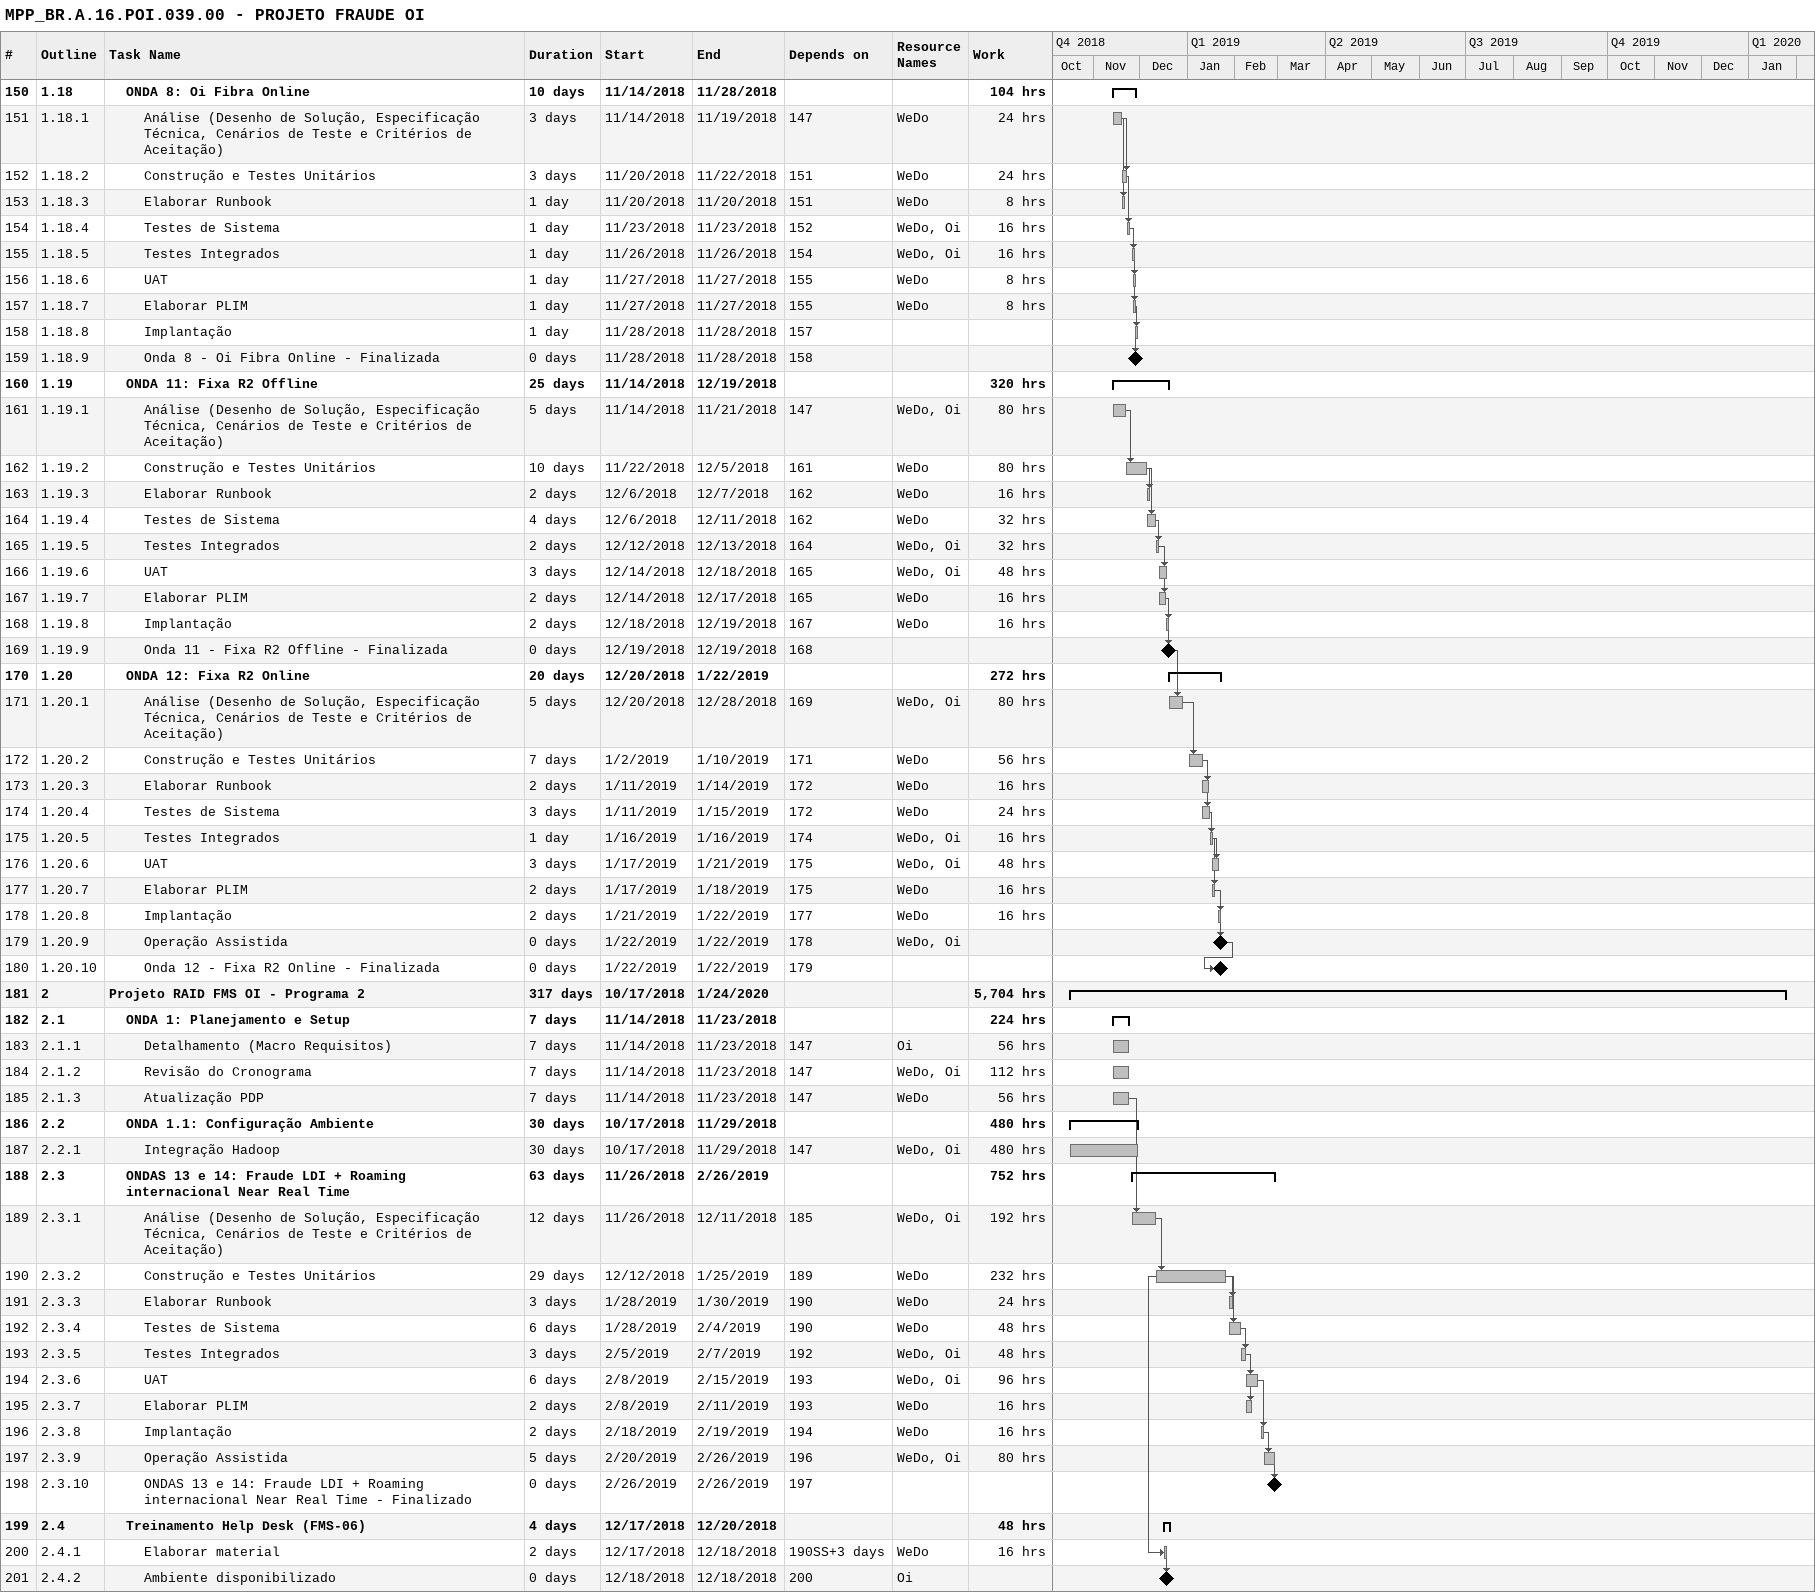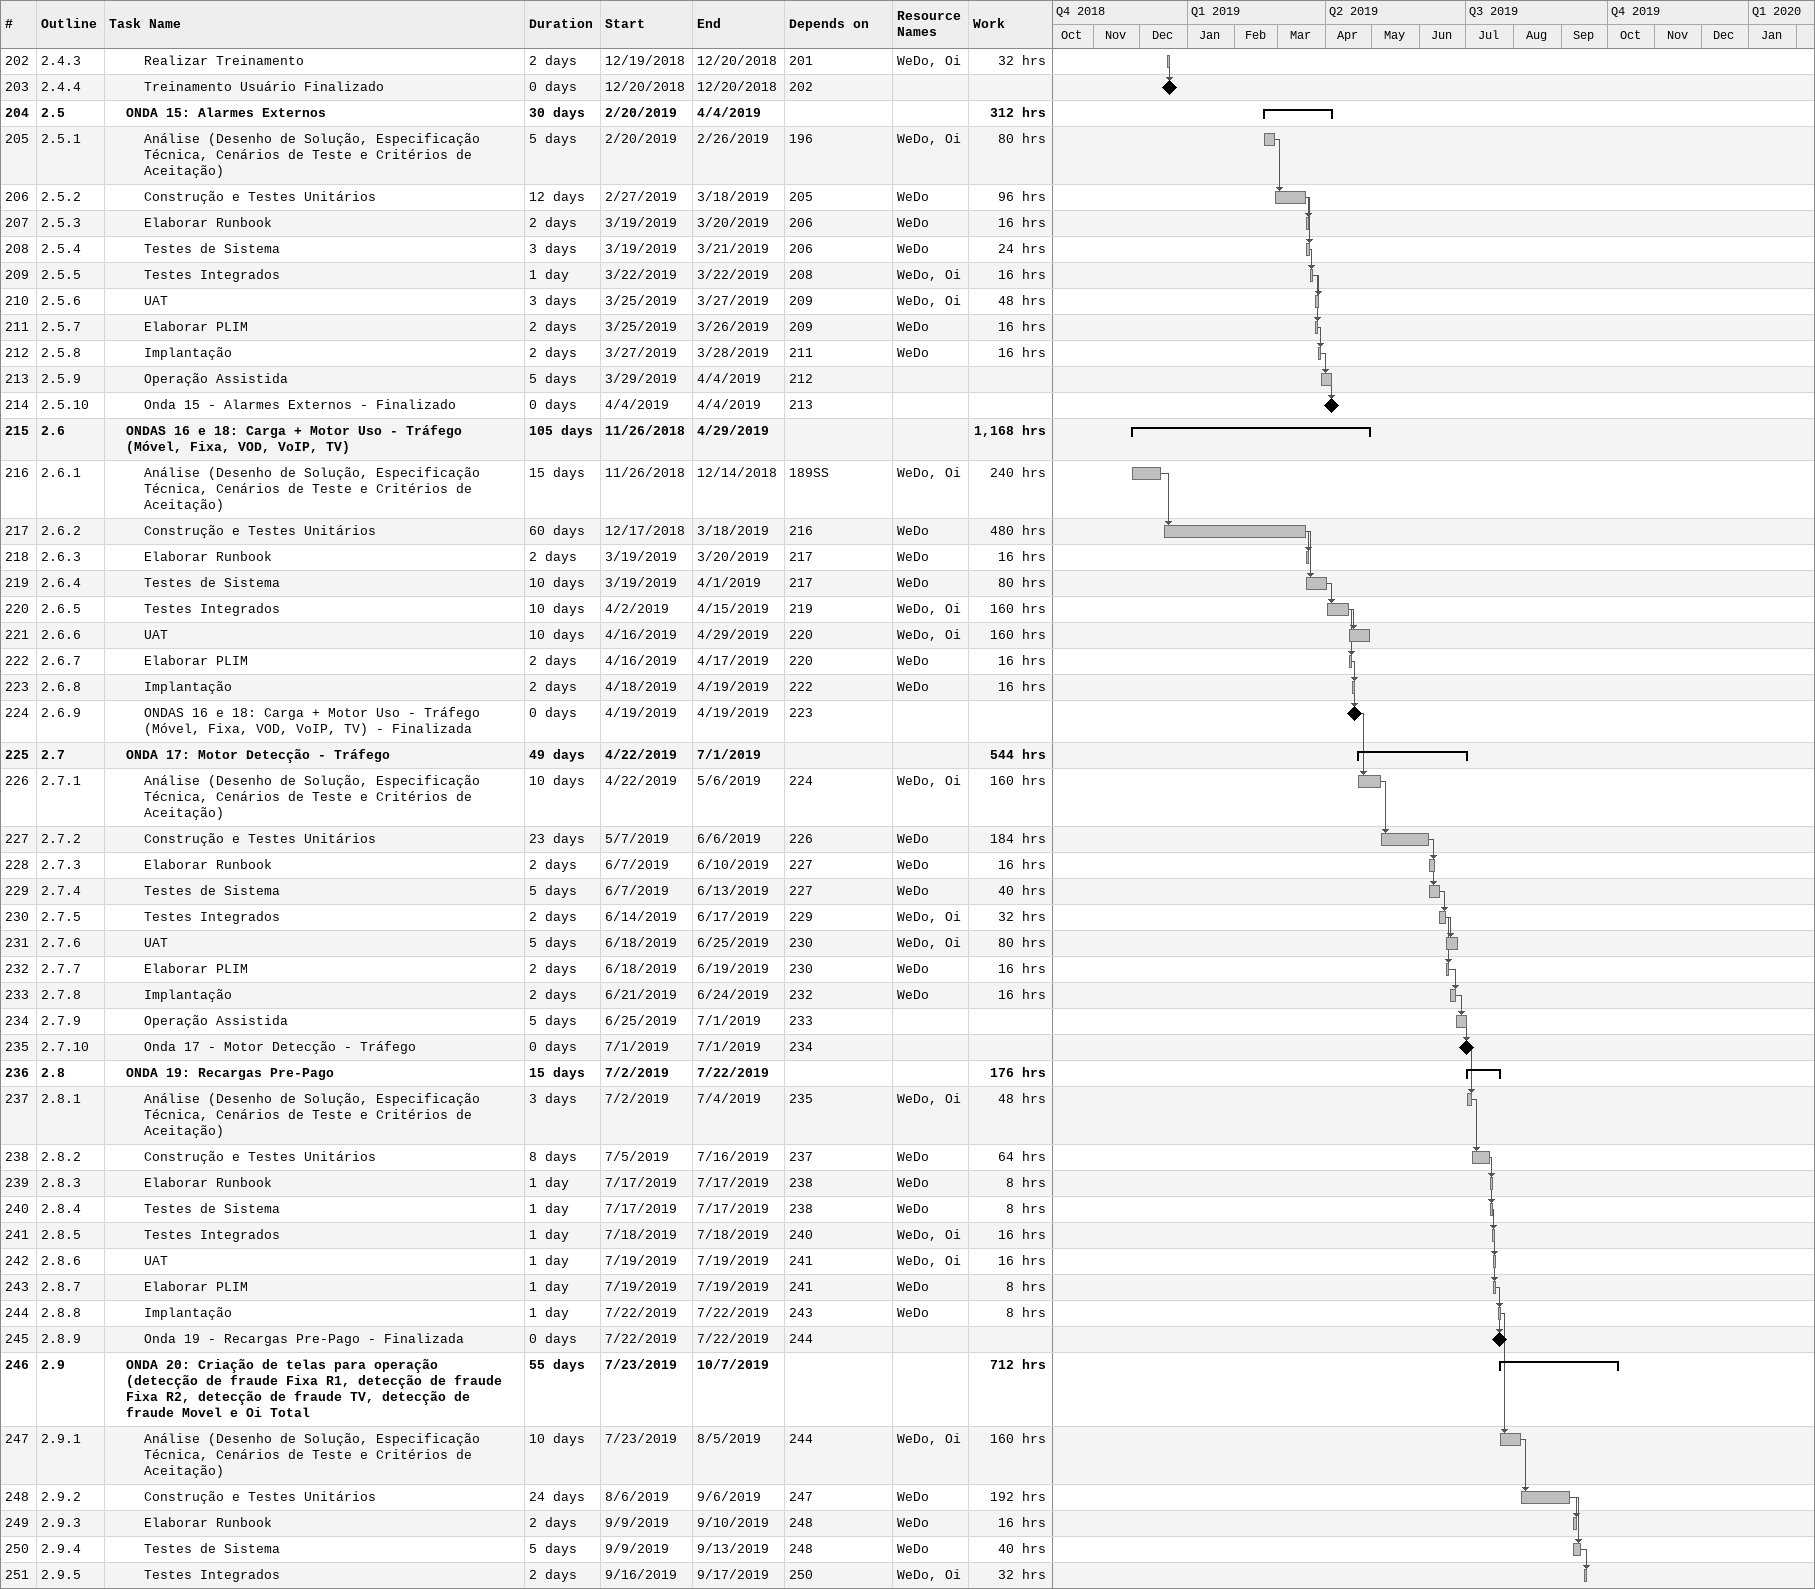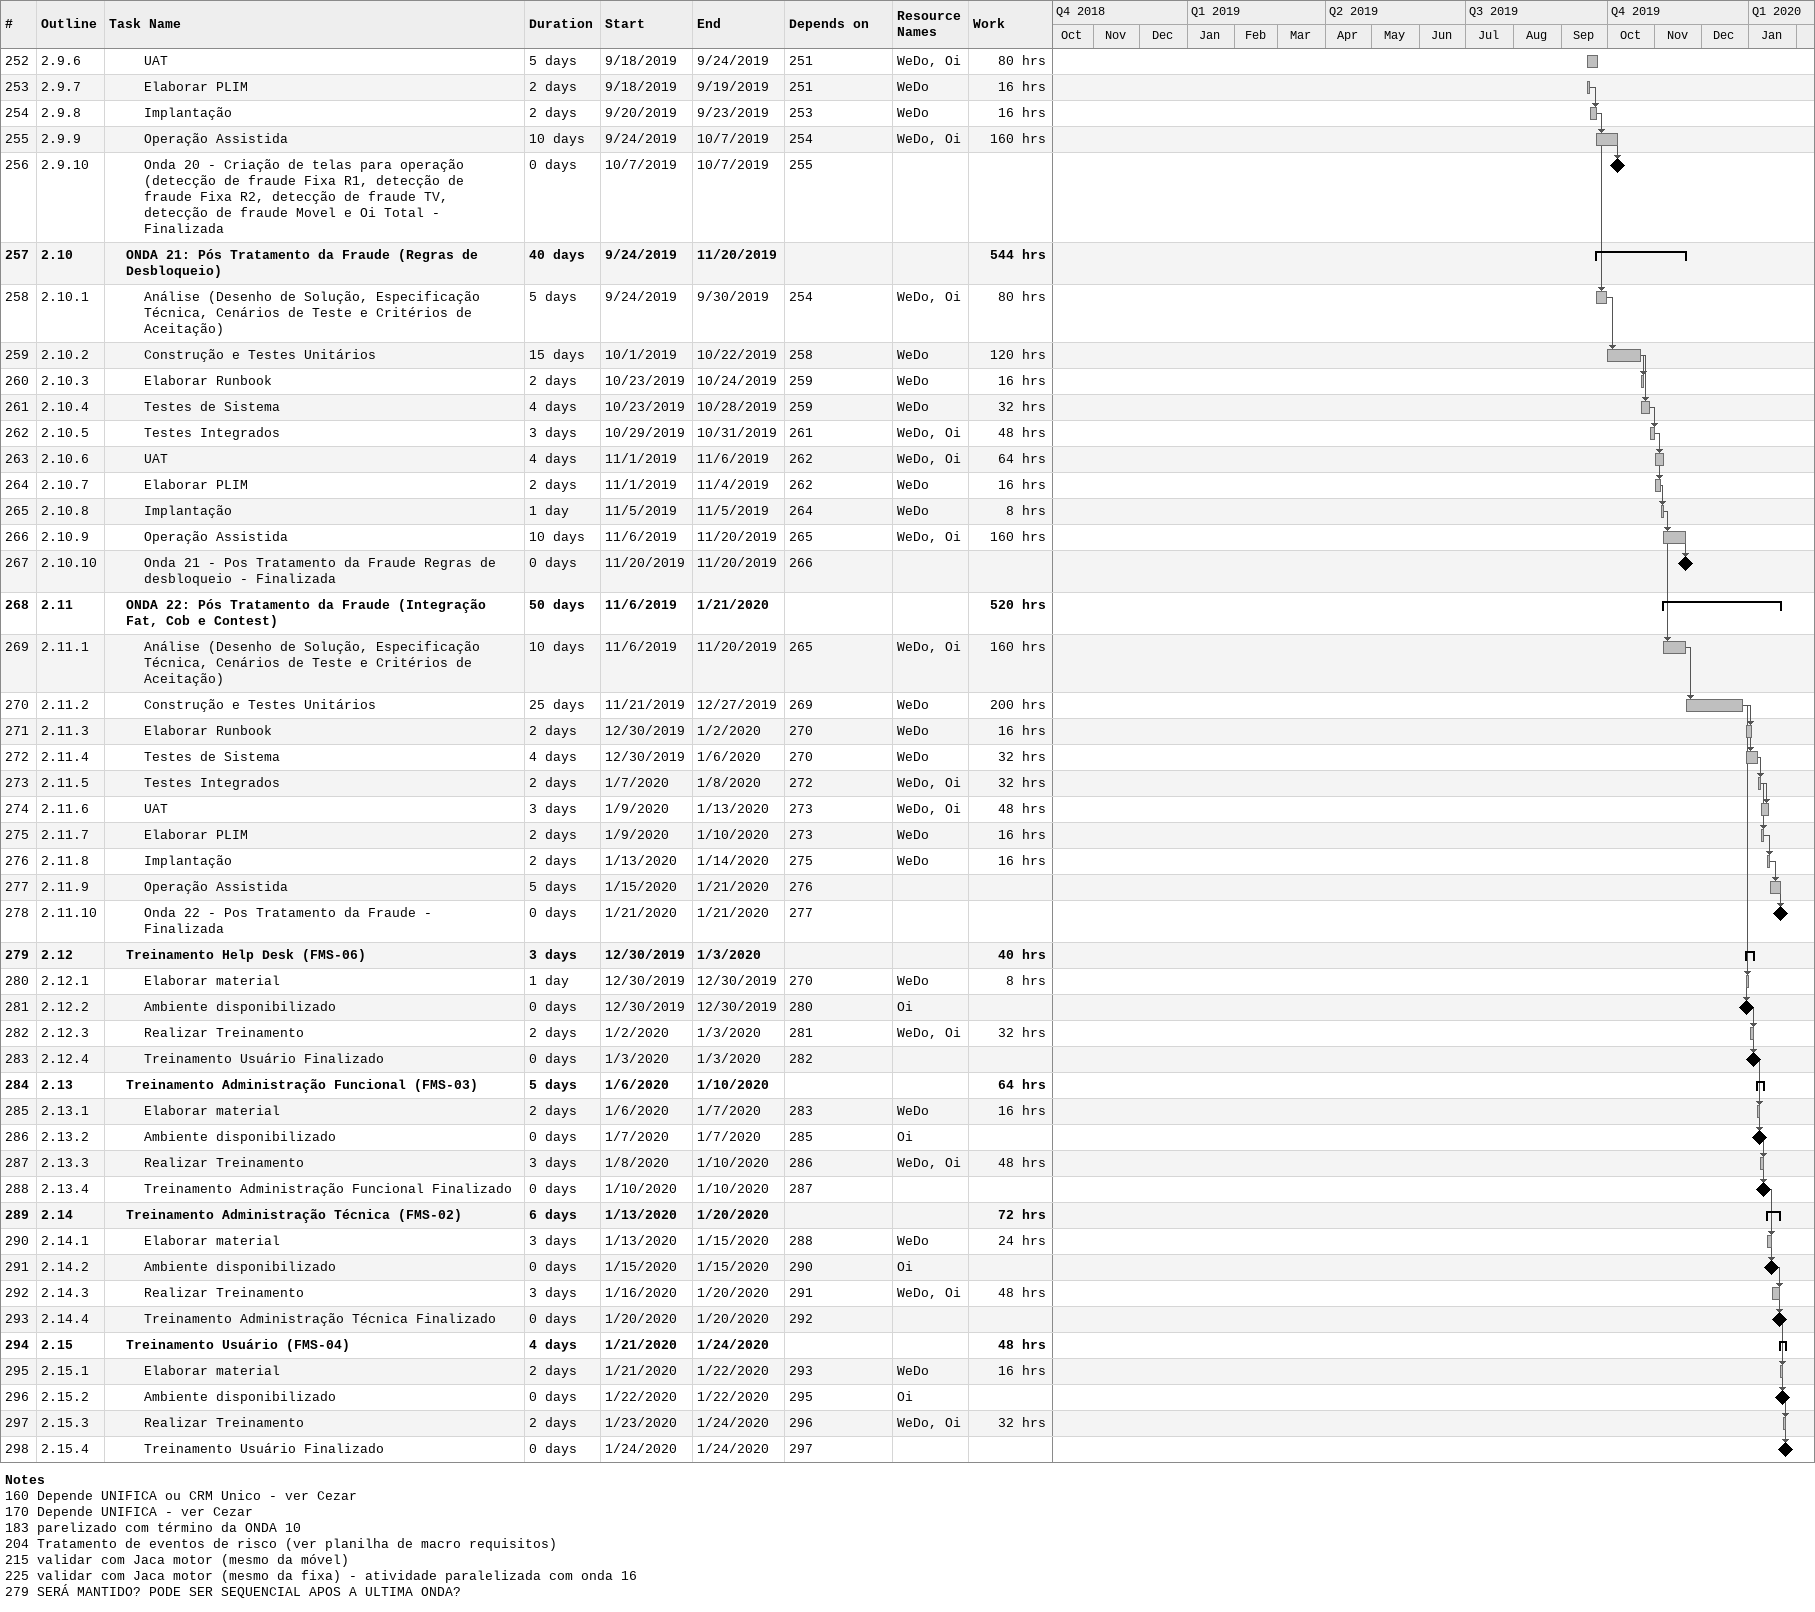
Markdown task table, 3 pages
MPP_BR.A.16.POI.039.00 - PROJETO FRAUDE OI

| ID | WBS | Task | Duration | Start | Finish | Predecessors | Resources | Work (h) |
|---|---|---|---|---|---|---|---|---|
| 150 | 1.18 | **ONDA 8: Oi Fibra Online** | 10d | 2018-11-14 | 2018-11-28 |  |  | 104 |
| 151 | 1.18.1 | Análise (Desenho de Solução, Especificação Técnica, Cenários de Teste e Critérios de Aceitação) | 3d | 2018-11-14 | 2018-11-19 | 147 | WeDo | 24 |
| 152 | 1.18.2 | Construção e Testes Unitários | 3d | 2018-11-20 | 2018-11-22 | 151 | WeDo | 24 |
| 153 | 1.18.3 | Elaborar Runbook | 1d | 2018-11-20 | 2018-11-20 | 151 | WeDo | 8 |
| 154 | 1.18.4 | Testes de Sistema | 1d | 2018-11-23 | 2018-11-23 | 152 | WeDo, Oi | 16 |
| 155 | 1.18.5 | Testes Integrados | 1d | 2018-11-26 | 2018-11-26 | 154 | WeDo, Oi | 16 |
| 156 | 1.18.6 | UAT | 1d | 2018-11-27 | 2018-11-27 | 155 | WeDo | 8 |
| 157 | 1.18.7 | Elaborar PLIM | 1d | 2018-11-27 | 2018-11-27 | 155 | WeDo | 8 |
| 158 | 1.18.8 | Implantação | 1d | 2018-11-28 | 2018-11-28 | 157 |  |  |
| 159 | 1.18.9 | Onda 8 - Oi Fibra Online - Finalizada | 0d | 2018-11-28 | 2018-11-28 | 158 |  |  |
| 160 | 1.19 | **ONDA 11: Fixa R2 Offline** | 25d | 2018-11-14 | 2018-12-19 |  |  | 320 |
| 161 | 1.19.1 | Análise (Desenho de Solução, Especificação Técnica, Cenários de Teste e Critérios de Aceitação) | 5d | 2018-11-14 | 2018-11-21 | 147 | WeDo, Oi | 80 |
| 162 | 1.19.2 | Construção e Testes Unitários | 10d | 2018-11-22 | 2018-12-05 | 161 | WeDo | 80 |
| 163 | 1.19.3 | Elaborar Runbook | 2d | 2018-12-06 | 2018-12-07 | 162 | WeDo | 16 |
| 164 | 1.19.4 | Testes de Sistema | 4d | 2018-12-06 | 2018-12-11 | 162 | WeDo | 32 |
| 165 | 1.19.5 | Testes Integrados | 2d | 2018-12-12 | 2018-12-13 | 164 | WeDo, Oi | 32 |
| 166 | 1.19.6 | UAT | 3d | 2018-12-14 | 2018-12-18 | 165 | WeDo, Oi | 48 |
| 167 | 1.19.7 | Elaborar PLIM | 2d | 2018-12-14 | 2018-12-17 | 165 | WeDo | 16 |
| 168 | 1.19.8 | Implantação | 2d | 2018-12-18 | 2018-12-19 | 167 | WeDo | 16 |
| 169 | 1.19.9 | Onda 11 - Fixa R2 Offline - Finalizada | 0d | 2018-12-19 | 2018-12-19 | 168 |  |  |
| 170 | 1.20 | **ONDA 12: Fixa R2 Online** | 20d | 2018-12-20 | 2019-01-22 |  |  | 272 |
| 171 | 1.20.1 | Análise (Desenho de Solução, Especificação Técnica, Cenários de Teste e Critérios de Aceitação) | 5d | 2018-12-20 | 2018-12-28 | 169 | WeDo, Oi | 80 |
| 172 | 1.20.2 | Construção e Testes Unitários | 7d | 2019-01-02 | 2019-01-10 | 171 | WeDo | 56 |
| 173 | 1.20.3 | Elaborar Runbook | 2d | 2019-01-11 | 2019-01-14 | 172 | WeDo | 16 |
| 174 | 1.20.4 | Testes de Sistema | 3d | 2019-01-11 | 2019-01-15 | 172 | WeDo | 24 |
| 175 | 1.20.5 | Testes Integrados | 1d | 2019-01-16 | 2019-01-16 | 174 | WeDo, Oi | 16 |
| 176 | 1.20.6 | UAT | 3d | 2019-01-17 | 2019-01-21 | 175 | WeDo, Oi | 48 |
| 177 | 1.20.7 | Elaborar PLIM | 2d | 2019-01-17 | 2019-01-18 | 175 | WeDo | 16 |
| 178 | 1.20.8 | Implantação | 2d | 2019-01-21 | 2019-01-22 | 177 | WeDo | 16 |
| 179 | 1.20.9 | Operação Assistida | 0d | 2019-01-22 | 2019-01-22 | 178 | WeDo, Oi |  |
| 180 | 1.20.10 | Onda 12 - Fixa R2 Online - Finalizada | 0d | 2019-01-22 | 2019-01-22 | 179 |  |  |
| 181 | 2 | **Projeto RAID FMS OI - Programa 2** | 317d | 2018-10-17 | 2020-01-24 |  |  | 5704 |
| 182 | 2.1 | **ONDA 1: Planejamento e Setup** | 7d | 2018-11-14 | 2018-11-23 |  |  | 224 |
| 183 | 2.1.1 | Detalhamento (Macro Requisitos) | 7d | 2018-11-14 | 2018-11-23 | 147 | Oi | 56 |
| 184 | 2.1.2 | Revisão do Cronograma | 7d | 2018-11-14 | 2018-11-23 | 147 | WeDo, Oi | 112 |
| 185 | 2.1.3 | Atualização PDP | 7d | 2018-11-14 | 2018-11-23 | 147 | WeDo | 56 |
| 186 | 2.2 | **ONDA 1.1: Configuração Ambiente** | 30d | 2018-10-17 | 2018-11-29 |  |  | 480 |
| 187 | 2.2.1 | Integração Hadoop | 30d | 2018-10-17 | 2018-11-29 | 147 | WeDo, Oi | 480 |
| 188 | 2.3 | **ONDAS 13 e 14: Fraude LDI + Roaming internacional Near Real Time** | 63d | 2018-11-26 | 2019-02-26 |  |  | 752 |
| 189 | 2.3.1 | Análise (Desenho de Solução, Especificação Técnica, Cenários de Teste e Critérios de Aceitação) | 12d | 2018-11-26 | 2018-12-11 | 185 | WeDo, Oi | 192 |
| 190 | 2.3.2 | Construção e Testes Unitários | 29d | 2018-12-12 | 2019-01-25 | 189 | WeDo | 232 |
| 191 | 2.3.3 | Elaborar Runbook | 3d | 2019-01-28 | 2019-01-30 | 190 | WeDo | 24 |
| 192 | 2.3.4 | Testes de Sistema | 6d | 2019-01-28 | 2019-02-04 | 190 | WeDo | 48 |
| 193 | 2.3.5 | Testes Integrados | 3d | 2019-02-05 | 2019-02-07 | 192 | WeDo, Oi | 48 |
| 194 | 2.3.6 | UAT | 6d | 2019-02-08 | 2019-02-15 | 193 | WeDo, Oi | 96 |
| 195 | 2.3.7 | Elaborar PLIM | 2d | 2019-02-08 | 2019-02-11 | 193 | WeDo | 16 |
| 196 | 2.3.8 | Implantação | 2d | 2019-02-18 | 2019-02-19 | 194 | WeDo | 16 |
| 197 | 2.3.9 | Operação Assistida | 5d | 2019-02-20 | 2019-02-26 | 196 | WeDo, Oi | 80 |
| 198 | 2.3.10 | ONDAS 13 e 14: Fraude LDI + Roaming internacional Near Real Time - Finalizado | 0d | 2019-02-26 | 2019-02-26 | 197 |  |  |
| 199 | 2.4 | **Treinamento Help Desk (FMS-06)** | 4d | 2018-12-17 | 2018-12-20 |  |  | 48 |
| 200 | 2.4.1 | Elaborar material | 2d | 2018-12-17 | 2018-12-18 | 190SS+3d | WeDo | 16 |
| 201 | 2.4.2 | Ambiente disponibilizado | 0d | 2018-12-18 | 2018-12-18 | 200 | Oi |  |
| 202 | 2.4.3 | Realizar Treinamento | 2d | 2018-12-19 | 2018-12-20 | 201 | WeDo, Oi | 32 |
| 203 | 2.4.4 | Treinamento Usuário Finalizado | 0d | 2018-12-20 | 2018-12-20 | 202 |  |  |
| 204 | 2.5 | **ONDA 15: Alarmes Externos** | 30d | 2019-02-20 | 2019-04-04 |  |  | 312 |
| 205 | 2.5.1 | Análise (Desenho de Solução, Especificação Técnica, Cenários de Teste e Critérios de Aceitação) | 5d | 2019-02-20 | 2019-02-26 | 196 | WeDo, Oi | 80 |
| 206 | 2.5.2 | Construção e Testes Unitários | 12d | 2019-02-27 | 2019-03-18 | 205 | WeDo | 96 |
| 207 | 2.5.3 | Elaborar Runbook | 2d | 2019-03-19 | 2019-03-20 | 206 | WeDo | 16 |
| 208 | 2.5.4 | Testes de Sistema | 3d | 2019-03-19 | 2019-03-21 | 206 | WeDo | 24 |
| 209 | 2.5.5 | Testes Integrados | 1d | 2019-03-22 | 2019-03-22 | 208 | WeDo, Oi | 16 |
| 210 | 2.5.6 | UAT | 3d | 2019-03-25 | 2019-03-27 | 209 | WeDo, Oi | 48 |
| 211 | 2.5.7 | Elaborar PLIM | 2d | 2019-03-25 | 2019-03-26 | 209 | WeDo | 16 |
| 212 | 2.5.8 | Implantação | 2d | 2019-03-27 | 2019-03-28 | 211 | WeDo | 16 |
| 213 | 2.5.9 | Operação Assistida | 5d | 2019-03-29 | 2019-04-04 | 212 |  |  |
| 214 | 2.5.10 | Onda 15 - Alarmes Externos - Finalizado | 0d | 2019-04-04 | 2019-04-04 | 213 |  |  |
| 215 | 2.6 | **ONDAS 16 e 18: Carga + Motor Uso - Tráfego (Móvel, Fixa, VOD, VoIP, TV)** | 105d | 2018-11-26 | 2019-04-29 |  |  | 1168 |
| 216 | 2.6.1 | Análise (Desenho de Solução, Especificação Técnica, Cenários de Teste e Critérios de Aceitação) | 15d | 2018-11-26 | 2018-12-14 | 189SS | WeDo, Oi | 240 |
| 217 | 2.6.2 | Construção e Testes Unitários | 60d | 2018-12-17 | 2019-03-18 | 216 | WeDo | 480 |
| 218 | 2.6.3 | Elaborar Runbook | 2d | 2019-03-19 | 2019-03-20 | 217 | WeDo | 16 |
| 219 | 2.6.4 | Testes de Sistema | 10d | 2019-03-19 | 2019-04-01 | 217 | WeDo | 80 |
| 220 | 2.6.5 | Testes Integrados | 10d | 2019-04-02 | 2019-04-15 | 219 | WeDo, Oi | 160 |
| 221 | 2.6.6 | UAT | 10d | 2019-04-16 | 2019-04-29 | 220 | WeDo, Oi | 160 |
| 222 | 2.6.7 | Elaborar PLIM | 2d | 2019-04-16 | 2019-04-17 | 220 | WeDo | 16 |
| 223 | 2.6.8 | Implantação | 2d | 2019-04-18 | 2019-04-19 | 222 | WeDo | 16 |
| 224 | 2.6.9 | ONDAS 16 e 18: Carga + Motor Uso - Tráfego (Móvel, Fixa, VOD, VoIP, TV) - Finalizada | 0d | 2019-04-19 | 2019-04-19 | 223 |  |  |
| 225 | 2.7 | **ONDA 17: Motor Detecção - Tráfego** | 49d | 2019-04-22 | 2019-07-01 |  |  | 544 |
| 226 | 2.7.1 | Análise (Desenho de Solução, Especificação Técnica, Cenários de Teste e Critérios de Aceitação) | 10d | 2019-04-22 | 2019-05-06 | 224 | WeDo, Oi | 160 |
| 227 | 2.7.2 | Construção e Testes Unitários | 23d | 2019-05-07 | 2019-06-06 | 226 | WeDo | 184 |
| 228 | 2.7.3 | Elaborar Runbook | 2d | 2019-06-07 | 2019-06-10 | 227 | WeDo | 16 |
| 229 | 2.7.4 | Testes de Sistema | 5d | 2019-06-07 | 2019-06-13 | 227 | WeDo | 40 |
| 230 | 2.7.5 | Testes Integrados | 2d | 2019-06-14 | 2019-06-17 | 229 | WeDo, Oi | 32 |
| 231 | 2.7.6 | UAT | 5d | 2019-06-18 | 2019-06-25 | 230 | WeDo, Oi | 80 |
| 232 | 2.7.7 | Elaborar PLIM | 2d | 2019-06-18 | 2019-06-19 | 230 | WeDo | 16 |
| 233 | 2.7.8 | Implantação | 2d | 2019-06-21 | 2019-06-24 | 232 | WeDo | 16 |
| 234 | 2.7.9 | Operação Assistida | 5d | 2019-06-25 | 2019-07-01 | 233 |  |  |
| 235 | 2.7.10 | Onda 17 - Motor Detecção - Tráfego | 0d | 2019-07-01 | 2019-07-01 | 234 |  |  |
| 236 | 2.8 | **ONDA 19: Recargas Pre-Pago** | 15d | 2019-07-02 | 2019-07-22 |  |  | 176 |
| 237 | 2.8.1 | Análise (Desenho de Solução, Especificação Técnica, Cenários de Teste e Critérios de Aceitação) | 3d | 2019-07-02 | 2019-07-04 | 235 | WeDo, Oi | 48 |
| 238 | 2.8.2 | Construção e Testes Unitários | 8d | 2019-07-05 | 2019-07-16 | 237 | WeDo | 64 |
| 239 | 2.8.3 | Elaborar Runbook | 1d | 2019-07-17 | 2019-07-17 | 238 | WeDo | 8 |
| 240 | 2.8.4 | Testes de Sistema | 1d | 2019-07-17 | 2019-07-17 | 238 | WeDo | 8 |
| 241 | 2.8.5 | Testes Integrados | 1d | 2019-07-18 | 2019-07-18 | 240 | WeDo, Oi | 16 |
| 242 | 2.8.6 | UAT | 1d | 2019-07-19 | 2019-07-19 | 241 | WeDo, Oi | 16 |
| 243 | 2.8.7 | Elaborar PLIM | 1d | 2019-07-19 | 2019-07-19 | 241 | WeDo | 8 |
| 244 | 2.8.8 | Implantação | 1d | 2019-07-22 | 2019-07-22 | 243 | WeDo | 8 |
| 245 | 2.8.9 | Onda 19 - Recargas Pre-Pago - Finalizada | 0d | 2019-07-22 | 2019-07-22 | 244 |  |  |
| 246 | 2.9 | **ONDA 20: Criação de telas para operação (detecção de fraude Fixa R1, detecção de fraude Fixa R2, detecção de fraude TV, detecção de fraude Movel e Oi Total** | 55d | 2019-07-23 | 2019-10-07 |  |  | 712 |
| 247 | 2.9.1 | Análise (Desenho de Solução, Especificação Técnica, Cenários de Teste e Critérios de Aceitação) | 10d | 2019-07-23 | 2019-08-05 | 244 | WeDo, Oi | 160 |
| 248 | 2.9.2 | Construção e Testes Unitários | 24d | 2019-08-06 | 2019-09-06 | 247 | WeDo | 192 |
| 249 | 2.9.3 | Elaborar Runbook | 2d | 2019-09-09 | 2019-09-10 | 248 | WeDo | 16 |
| 250 | 2.9.4 | Testes de Sistema | 5d | 2019-09-09 | 2019-09-13 | 248 | WeDo | 40 |
| 251 | 2.9.5 | Testes Integrados | 2d | 2019-09-16 | 2019-09-17 | 250 | WeDo, Oi | 32 |
| 252 | 2.9.6 | UAT | 5d | 2019-09-18 | 2019-09-24 | 251 | WeDo, Oi | 80 |
| 253 | 2.9.7 | Elaborar PLIM | 2d | 2019-09-18 | 2019-09-19 | 251 | WeDo | 16 |
| 254 | 2.9.8 | Implantação | 2d | 2019-09-20 | 2019-09-23 | 253 | WeDo | 16 |
| 255 | 2.9.9 | Operação Assistida | 10d | 2019-09-24 | 2019-10-07 | 254 | WeDo, Oi | 160 |
| 256 | 2.9.10 | Onda 20 - Criação de telas para operação (detecção de fraude Fixa R1, detecção de fraude Fixa R2, detecção de fraude TV, detecção de fraude Movel e Oi Total - Finalizada | 0d | 2019-10-07 | 2019-10-07 | 255 |  |  |
| 257 | 2.10 | **ONDA 21: Pós Tratamento da Fraude (Regras de Desbloqueio)** | 40d | 2019-09-24 | 2019-11-20 |  |  | 544 |
| 258 | 2.10.1 | Análise (Desenho de Solução, Especificação Técnica, Cenários de Teste e Critérios de Aceitação) | 5d | 2019-09-24 | 2019-09-30 | 254 | WeDo, Oi | 80 |
| 259 | 2.10.2 | Construção e Testes Unitários | 15d | 2019-10-01 | 2019-10-22 | 258 | WeDo | 120 |
| 260 | 2.10.3 | Elaborar Runbook | 2d | 2019-10-23 | 2019-10-24 | 259 | WeDo | 16 |
| 261 | 2.10.4 | Testes de Sistema | 4d | 2019-10-23 | 2019-10-28 | 259 | WeDo | 32 |
| 262 | 2.10.5 | Testes Integrados | 3d | 2019-10-29 | 2019-10-31 | 261 | WeDo, Oi | 48 |
| 263 | 2.10.6 | UAT | 4d | 2019-11-01 | 2019-11-06 | 262 | WeDo, Oi | 64 |
| 264 | 2.10.7 | Elaborar PLIM | 2d | 2019-11-01 | 2019-11-04 | 262 | WeDo | 16 |
| 265 | 2.10.8 | Implantação | 1d | 2019-11-05 | 2019-11-05 | 264 | WeDo | 8 |
| 266 | 2.10.9 | Operação Assistida | 10d | 2019-11-06 | 2019-11-20 | 265 | WeDo, Oi | 160 |
| 267 | 2.10.10 | Onda 21 - Pos Tratamento da Fraude Regras de desbloqueio - Finalizada | 0d | 2019-11-20 | 2019-11-20 | 266 |  |  |
| 268 | 2.11 | **ONDA 22: Pós Tratamento da Fraude (Integração Fat, Cob e Contest)** | 50d | 2019-11-06 | 2020-01-21 |  |  | 520 |
| 269 | 2.11.1 | Análise (Desenho de Solução, Especificação Técnica, Cenários de Teste e Critérios de Aceitação) | 10d | 2019-11-06 | 2019-11-20 | 265 | WeDo, Oi | 160 |
| 270 | 2.11.2 | Construção e Testes Unitários | 25d | 2019-11-21 | 2019-12-27 | 269 | WeDo | 200 |
| 271 | 2.11.3 | Elaborar Runbook | 2d | 2019-12-30 | 2020-01-02 | 270 | WeDo | 16 |
| 272 | 2.11.4 | Testes de Sistema | 4d | 2019-12-30 | 2020-01-06 | 270 | WeDo | 32 |
| 273 | 2.11.5 | Testes Integrados | 2d | 2020-01-07 | 2020-01-08 | 272 | WeDo, Oi | 32 |
| 274 | 2.11.6 | UAT | 3d | 2020-01-09 | 2020-01-13 | 273 | WeDo, Oi | 48 |
| 275 | 2.11.7 | Elaborar PLIM | 2d | 2020-01-09 | 2020-01-10 | 273 | WeDo | 16 |
| 276 | 2.11.8 | Implantação | 2d | 2020-01-13 | 2020-01-14 | 275 | WeDo | 16 |
| 277 | 2.11.9 | Operação Assistida | 5d | 2020-01-15 | 2020-01-21 | 276 |  |  |
| 278 | 2.11.10 | Onda 22 - Pos Tratamento da Fraude - Finalizada | 0d | 2020-01-21 | 2020-01-21 | 277 |  |  |
| 279 | 2.12 | **Treinamento Help Desk (FMS-06)** | 3d | 2019-12-30 | 2020-01-03 |  |  | 40 |
| 280 | 2.12.1 | Elaborar material | 1d | 2019-12-30 | 2019-12-30 | 270 | WeDo | 8 |
| 281 | 2.12.2 | Ambiente disponibilizado | 0d | 2019-12-30 | 2019-12-30 | 280 | Oi |  |
| 282 | 2.12.3 | Realizar Treinamento | 2d | 2020-01-02 | 2020-01-03 | 281 | WeDo, Oi | 32 |
| 283 | 2.12.4 | Treinamento Usuário Finalizado | 0d | 2020-01-03 | 2020-01-03 | 282 |  |  |
| 284 | 2.13 | **Treinamento Administração Funcional (FMS-03)** | 5d | 2020-01-06 | 2020-01-10 |  |  | 64 |
| 285 | 2.13.1 | Elaborar material | 2d | 2020-01-06 | 2020-01-07 | 283 | WeDo | 16 |
| 286 | 2.13.2 | Ambiente disponibilizado | 0d | 2020-01-07 | 2020-01-07 | 285 | Oi |  |
| 287 | 2.13.3 | Realizar Treinamento | 3d | 2020-01-08 | 2020-01-10 | 286 | WeDo, Oi | 48 |
| 288 | 2.13.4 | Treinamento Administração Funcional Finalizado | 0d | 2020-01-10 | 2020-01-10 | 287 |  |  |
| 289 | 2.14 | **Treinamento Administração Técnica (FMS-02)** | 6d | 2020-01-13 | 2020-01-20 |  |  | 72 |
| 290 | 2.14.1 | Elaborar material | 3d | 2020-01-13 | 2020-01-15 | 288 | WeDo | 24 |
| 291 | 2.14.2 | Ambiente disponibilizado | 0d | 2020-01-15 | 2020-01-15 | 290 | Oi |  |
| 292 | 2.14.3 | Realizar Treinamento | 3d | 2020-01-16 | 2020-01-20 | 291 | WeDo, Oi | 48 |
| 293 | 2.14.4 | Treinamento Administração Técnica Finalizado | 0d | 2020-01-20 | 2020-01-20 | 292 |  |  |
| 294 | 2.15 | **Treinamento Usuário (FMS-04)** | 4d | 2020-01-21 | 2020-01-24 |  |  | 48 |
| 295 | 2.15.1 | Elaborar material | 2d | 2020-01-21 | 2020-01-22 | 293 | WeDo | 16 |
| 296 | 2.15.2 | Ambiente disponibilizado | 0d | 2020-01-22 | 2020-01-22 | 295 | Oi |  |
| 297 | 2.15.3 | Realizar Treinamento | 2d | 2020-01-23 | 2020-01-24 | 296 | WeDo, Oi | 32 |
| 298 | 2.15.4 | Treinamento Usuário Finalizado | 0d | 2020-01-24 | 2020-01-24 | 297 |  |  |

Notes
- 160: Depende UNIFICA ou CRM Unico - ver Cezar
- 170: Depende UNIFICA - ver Cezar
- 183: parelizado com término da ONDA 10
- 204: Tratamento de eventos de risco (ver planilha de macro requisitos)
- 215: validar com Jaca motor (mesmo da móvel)
- 225: validar com Jaca motor (mesmo da fixa) - atividade paralelizada com onda 16
- 279: SERÁ MANTIDO? PODE SER SEQUENCIAL APOS A ULTIMA ONDA?
